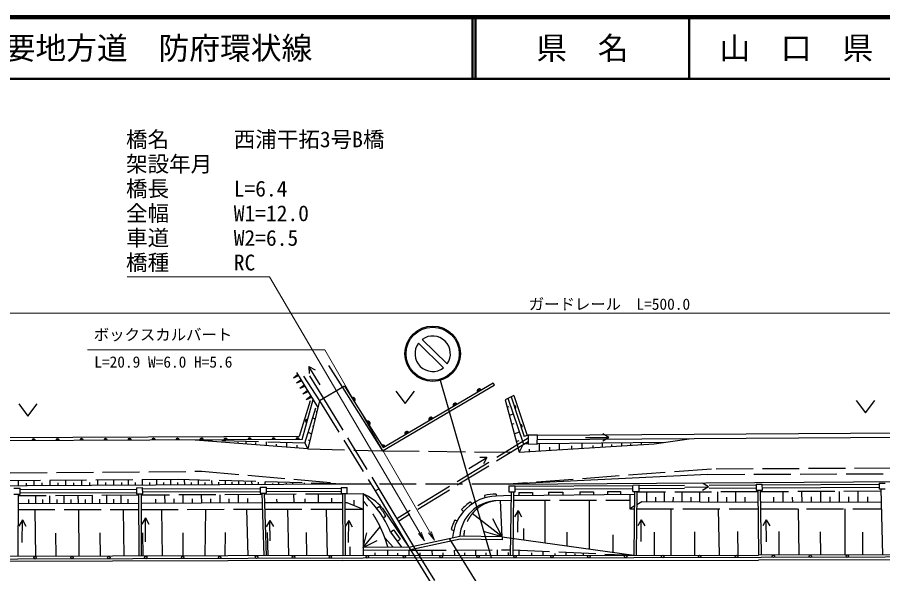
# Model space of a CAD drawing. Units: millimetres, scale not verified. Extents: x 40000 to 680000, y 20000 to 380000.
# Drawn here: x 223791 to 364424, y 289654 to 380000 of the extents above; entities that cross this region are included whole.
import ezdxf
from ezdxf.enums import TextEntityAlignment as Align

# ---------------------------------------------------------------- set-up
doc = ezdxf.new("R2010")
doc.units = ezdxf.units.MM
doc.header["$LTSCALE"] = 1000
doc.linetypes.add('DASHED', pattern=[7.5, 6, -1.5])
for name, color, linetype, lineweight in [('M-BGD', 7, 'Continuous', 25), ('M-BGD-EXST', 7, 'Continuous', 25), ('M-STR-HTXT', 7, 'Continuous', 13), ('M-STR-STR1', 1, 'Continuous', 25), ('M-STR-STRC', 7, 'Continuous', 25), ('M-TTL', 2, 'Continuous', 140), ('M-TTL-LINE', 7, 'Continuous', 50)]:
    doc.layers.add(name, color=color, linetype=linetype, lineweight=lineweight)
doc.layers.add('M-TTL-TXT', color=7, linetype='Continuous')
doc.styles.add('ＭＳ ゴシック', font='')
doc.styles.get('ＭＳ ゴシック').set_extended_font_data('MS Gothic')

# ---------------------------------------------------------------- blocks, each defined once
blk = doc.blocks.new('open_arrow')
at = {"color": 0, "linetype": 'Continuous', "lineweight": -2}
blk.add_lwpolyline([(7.5, 1.25), (0, 0), (7.5, -1.25)], dxfattribs=at)

msp = doc.modelspace()

# ---------------------------------------------------------------- linework, layer by layer
at = {"layer": 'M-BGD', "linetype": 'DASHED'}
for p, q in [((274379, 323460), (276618, 319909)), ((273531, 318082), (282561, 303435)), ((270496, 310870), (272425, 317022)), ((272912, 317715), (281955, 303084)), ((270496, 310870), (252671, 311361)), ((306811, 311633), (285462, 298582)), ((306804, 311042), (285719, 298153)), ((336577, 306630), (303635, 304177)), ((485863, 307375), (336577, 306630)), ((162656, 305534), (253793, 306284)), ((253793, 306284), (277564, 304203)), ((335994, 305777), (478202, 306327)), ((250051, 304934), (123129, 304094)), ((277564, 304203), (250051, 304934)), ((303635, 304177), (277564, 304203)), ((243504, 302398), (223911, 302286)), ((263533, 302512), (243904, 302400)), ((276631, 302587), (263933, 302514)), ((279990, 302606), (277031, 302589)), ((344128, 302942), (324486, 302877)), ((364120, 303040), (344528, 302944)), ((301529, 301510), (304008, 301575)), ((304408, 301576), (323335, 301596)), ((223907, 300064), (243513, 300087)), ((243913, 300087), (263607, 300110)), ((264007, 300110), (276642, 300125)), ((277042, 300125), (279997, 300129)), ((323311, 300184), (324053, 300185)), ((324453, 300185), (344163, 300192)), ((344563, 300192), (364191, 300199)), ((287467, 293458), (303908, 293522)), ((288415, 293664), (298935, 276630)), ((304308, 293514), (323959, 292640))]:
    msp.add_line(p, q, dxfattribs=at)
at = {"layer": 'M-BGD'}
for p, q in [((269146, 322307), (272649, 316660)), ((269334, 321917), (268690, 321413)), ((269381, 321842), (268690, 321413)), ((269428, 321766), (268690, 321413)), ((269848, 321087), (269183, 320567)), ((269896, 321009), (269183, 320567)), ((269944, 320931), (269183, 320567)), ((269334, 321917), (269428, 321766)), ((269848, 321087), (269944, 320931)), ((270303, 321709), (272912, 317715)), ((271259, 321768), (273531, 318082)), ((270375, 320234), (269691, 319698)), ((270425, 320153), (269691, 319698)), ((270475, 320073), (269691, 319698)), ((270918, 319356), (270213, 318804)), ((270970, 319273), (270213, 318804)), ((270375, 320234), (270475, 320073)), ((270918, 319356), (271021, 319190)), ((276962, 320113), (272912, 317715)), ((276618, 319909), (283115, 309603)), ((276962, 320113), (283247, 310144)), ((283115, 309603), (301311, 320278)), ((283247, 310144), (301109, 320623)), ((301109, 320623), (301311, 320278)), ((270107, 311433), (271860, 317933)), ((271021, 319190), (270213, 318804)), ((271476, 318454), (270749, 317884)), ((271529, 318368), (270749, 317884)), ((271582, 318283), (270749, 317884)), ((271476, 318454), (271582, 318283)), ((304487, 318575), (303094, 317867)), ((303094, 317867), (305344, 309378)), ((306063, 310775), (303580, 318114)), ((304036, 318346), (306152, 311921)), ((304487, 318575), (306627, 312078)), ((271402, 317736), (269590, 311931)), ((272912, 317715), (270978, 309944)), ((303403, 316700), (303728, 316820)), ((272328, 316000), (272470, 315938)), ((303754, 315378), (304422, 315624)), ((271750, 313647), (271885, 313588)), ((271786, 314985), (272188, 314808)), ((304144, 313906), (304526, 314047)), ((271046, 312625), (271586, 312387)), ((304551, 312373), (305415, 312690)), ((485666, 312526), (308308, 311389)), ((485662, 313226), (308317, 312089)), ((269590, 311931), (203329, 311658)), ((270107, 311433), (203334, 311158)), ((270978, 309944), (252671, 311361)), ((259623, 310989), (259625, 310823)), ((260910, 311134), (260913, 310723)), ((262516, 310931), (262519, 310599)), ((264238, 311043), (264242, 310466)), ((267536, 310952), (267542, 310210)), ((270496, 310870), (270978, 309944)), ((271075, 311410), (271316, 311304)), ((304880, 311130), (305325, 311293)), ((306627, 312078), (306152, 311921)), ((306817, 312079), (306627, 312078)), ((306818, 312164), (306799, 310664)), ((308318, 312145), (306818, 312164)), ((308299, 310645), (308318, 312145)), ((308301, 310796), (329010, 310993)), ((308581, 310799), (308595, 309582)), ((311859, 310830), (311870, 309787)), ((315531, 310865), (315540, 310017)), ((318845, 310896), (318853, 310225)), ((321960, 310926), (321951, 310419)), ((325172, 310957), (325166, 310620)), ((327310, 310755), (332958, 311547)), ((265843, 310700), (265846, 310342)), ((269228, 310526), (269231, 310080)), ((306063, 310775), (305344, 309378)), ((305344, 309378), (327310, 310755)), ((306063, 310775), (306801, 310782)), ((308299, 310645), (306799, 310664)), ((306960, 309897), (306965, 309480)), ((310252, 310196), (310258, 309686)), ((313863, 310416), (313869, 309912)), ((317335, 310495), (317339, 310130)), ((320347, 310635), (320342, 310318)), ((323440, 310755), (323435, 310512)), ((335994, 305777), (303635, 304177)), ((303635, 304177), (503815, 305557)), ((223995, 303921), (223991, 304761)), ((225272, 303928), (225270, 304374)), ((226551, 303935), (226547, 304778)), ((227834, 303942), (227832, 304390)), ((229117, 303948), (229114, 304795)), ((230406, 303955), (230404, 304406)), ((231695, 303962), (231691, 304812)), ((232989, 303969), (232987, 304422)), ((234283, 303976), (234280, 304829)), ((235583, 303982), (235581, 304439)), ((236883, 303989), (236879, 304847)), ((238188, 303996), (238186, 304455)), ((239493, 304003), (239489, 304864)), ((240803, 304010), (240801, 304472)), ((241872, 304061), (241867, 304880)), ((242995, 304021), (242992, 304477)), ((244157, 304028), (244152, 304895)), ((245308, 304034), (245306, 304479)), ((246458, 304040), (246453, 304910)), ((247598, 304046), (247596, 304481)), ((248737, 304052), (248732, 304925)), ((249865, 304058), (249862, 304483)), ((250992, 304064), (250987, 304909)), ((252109, 304069), (252106, 304485)), ((253225, 304075), (253220, 304850)), ((254330, 304081), (254328, 304487)), ((255434, 304087), (255430, 304791)), ((256529, 304093), (256526, 304489)), ((257622, 304098), (257618, 304733)), ((258705, 304104), (258703, 304490)), ((259787, 304110), (259784, 304675)), ((260859, 304115), (260857, 304492)), ((261931, 304121), (261928, 304618)), ((262992, 304127), (262990, 304494)), ((264093, 304132), (264090, 304561)), ((265334, 304139), (265333, 304275)), ((266308, 304144), (266306, 304502)), ((267524, 304150), (267522, 304326)), ((268587, 304156), (268586, 304442)), ((269558, 304161), (269558, 304264)), ((270466, 304166), (270465, 304392)), ((271761, 304173), (271760, 304277)), ((272798, 304178), (272797, 304330)), ((303671, 303923), (304671, 303929)), ((303671, 303923), (303677, 302923)), ((304677, 302929), (304671, 303929)), ((323834, 303926), (304672, 303814)), ((324834, 304001), (323834, 303995)), ((323840, 302995), (323834, 303995)), ((324840, 303001), (324834, 304001)), ((332242, 303975), (324834, 303932)), ((343863, 304043), (336217, 303998)), ((343862, 304191), (344862, 304197)), ((343862, 304191), (343868, 303191)), ((344868, 303197), (344862, 304197)), ((363848, 304160), (344863, 304049)), ((363846, 304368), (364846, 304374)), ((363846, 304368), (363852, 303368)), ((223244, 303541), (224244, 303546)), ((223250, 302541), (224250, 302546)), ((223911, 302544), (223893, 292427)), ((224250, 302546), (224244, 303546)), ((224245, 303297), (243163, 303362)), ((224248, 302797), (243166, 302862)), ((238337, 301098), (238333, 302368)), ((240659, 301107), (240654, 302381)), ((243161, 303619), (244161, 303625)), ((243161, 303619), (243167, 302619)), ((243167, 302619), (244167, 302625)), ((243504, 302621), (243541, 292487)), ((243904, 302624), (243941, 292488)), ((244167, 302625), (244161, 303625)), ((244162, 303418), (263269, 303498)), ((244165, 302918), (263272, 302998)), ((247794, 301132), (247789, 302422)), ((250769, 301142), (250764, 302439)), ((253751, 301153), (253746, 302456)), ((256739, 301164), (256734, 302473)), ((259733, 301174), (259728, 302490)), ((263268, 303701), (264268, 303707)), ((263268, 303701), (263273, 302701)), ((263273, 302701), (264273, 302707)), ((263527, 302702), (263841, 292549)), ((263927, 302705), (264241, 292550)), ((264273, 302707), (264268, 303707)), ((264269, 303502), (276404, 303552)), ((264272, 303002), (276407, 303052)), ((268681, 302541), (268703, 301206)), ((272673, 302564), (272695, 301220)), ((276403, 303662), (277403, 303668)), ((276403, 303662), (276409, 302662)), ((276409, 302662), (277409, 302668)), ((276631, 302664), (276674, 292588)), ((277031, 302666), (277074, 292588)), ((277409, 302668), (277403, 303668)), ((279990, 302606), (280018, 292592)), ((281955, 303084), (282561, 303435)), ((281955, 303084), (287412, 293957)), ((301594, 302584), (301616, 302228)), ((303677, 302923), (304677, 302929)), ((304025, 302925), (303897, 292618)), ((304425, 302928), (304297, 292618)), ((304418, 302375), (324083, 302579)), ((323837, 303426), (304675, 303314)), ((305313, 302834), (307499, 302856)), ((305313, 302834), (305316, 302384)), ((307499, 302856), (307501, 302407)), ((310131, 302884), (312466, 302908)), ((310131, 302884), (310133, 302434)), ((312466, 302908), (312469, 302458)), ((315189, 302936), (317432, 302959)), ((315189, 302936), (315191, 302487)), ((317432, 302959), (317435, 302510)), ((319710, 302983), (321804, 303004)), ((319710, 302983), (319712, 302533)), ((321804, 303004), (321806, 302555)), ((323351, 302571), (323311, 300184)), ((323840, 302995), (324840, 303001)), ((324088, 302996), (323959, 292640)), ((324488, 302998), (324359, 292622)), ((332242, 303475), (324837, 303432)), ((326099, 301290), (326106, 302904)), ((328961, 301278), (328968, 302892)), ((331834, 301266), (331841, 302902)), ((334727, 301253), (334734, 302911)), ((343866, 303543), (336217, 303498)), ((337641, 301241), (337649, 302921)), ((340576, 301228), (340584, 302931)), ((343868, 303191), (344868, 303197)), ((344125, 303192), (344258, 292673)), ((344525, 303195), (344658, 292673)), ((363851, 303660), (344866, 303549)), ((348275, 301222), (348270, 302962)), ((351314, 301232), (351308, 302977)), ((354357, 301242), (354351, 302992)), ((357405, 301252), (357399, 303007)), ((360458, 301262), (360453, 303022)), ((364852, 303374), (363852, 303368)), ((364112, 303370), (364376, 292718)), ((223908, 301047), (243509, 301117)), ((225659, 301053), (225657, 301675)), ((226805, 301057), (226800, 302302)), ((227953, 301061), (227951, 301685)), ((229101, 301065), (229097, 302315)), ((230252, 301070), (230250, 301696)), ((231403, 301074), (231399, 302329)), ((232556, 301078), (232554, 301706)), ((233710, 301082), (233705, 302342)), ((234865, 301086), (234863, 301717)), ((236021, 301090), (236017, 302355)), ((237179, 301094), (237177, 301728)), ((239498, 301102), (239496, 301739)), ((241822, 301111), (241820, 301749)), ((243909, 301118), (263574, 301188)), ((246309, 301127), (246307, 301770)), ((249281, 301137), (249279, 301784)), ((252260, 301148), (252257, 301798)), ((255244, 301158), (255242, 301812)), ((258236, 301169), (258233, 301825)), ((261233, 301180), (261231, 301839)), ((263974, 301189), (276637, 301234)), ((265937, 301760), (265946, 301196)), ((270502, 301820), (270513, 301213)), ((274828, 301941), (274840, 301228)), ((277037, 301236), (277334, 301237)), ((277334, 301237), (279997, 300129)), ((278465, 301583), (278455, 300771)), ((297437, 301315), (297640, 300954)), ((299700, 302336), (299795, 301963)), ((304017, 302354), (301616, 302228)), ((302572, 295647), (302320, 301531)), ((309515, 301581), (309515, 294671)), ((316697, 301589), (316697, 293661)), ((325308, 301294), (324461, 300823)), ((344150, 301213), (325308, 301294)), ((327535, 301284), (327538, 302089)), ((330397, 301272), (330401, 302087)), ((333280, 301259), (333284, 302085)), ((336184, 301247), (336187, 302083)), ((339108, 301235), (339112, 302081)), ((342054, 301222), (342058, 302079)), ((364164, 301274), (344550, 301210)), ((346759, 301217), (346756, 302086)), ((349794, 301227), (349792, 302098)), ((352835, 301237), (352832, 302111)), ((355881, 301247), (355878, 302123)), ((358932, 301257), (358929, 302136)), ((361988, 301267), (361985, 302148)), ((226775, 292436), (226688, 300067)), ((233824, 292458), (233783, 300076)), ((241156, 292480), (241048, 300084)), ((247365, 292499), (247257, 300091)), ((254321, 292520), (254419, 300099)), ((261058, 300107), (261230, 292541)), ((267903, 292561), (267743, 300115)), ((273969, 300122), (274140, 292580)), ((282177, 300298), (282596, 300581)), ((283057, 300362), (287412, 293957)), ((295995, 300058), (296292, 299750)), ((324058, 300599), (323311, 300184)), ((330069, 292655), (330036, 300187)), ((337909, 292665), (337759, 300190)), ((350848, 292687), (350740, 300194)), ((358329, 292704), (358314, 300197)), ((283253, 298743), (283655, 299016)), ((294887, 298417), (295265, 298211)), ((302572, 295647), (297718, 299401)), ((302572, 295647), (301058, 298536)), ((280014, 293901), (282777, 297237)), ((284449, 296381), (284927, 296753)), ((284927, 296753), (286010, 295281)), ((294305, 296810), (294705, 296650)), ((306059, 296999), (306059, 295157)), ((230082, 292446), (230039, 296210)), ((237297, 292468), (237277, 296290)), ((244261, 292489), (244206, 296308)), ((250748, 292509), (250726, 296264)), ((257594, 292530), (257643, 296331)), ((264553, 292551), (264458, 296331)), ((270857, 292570), (270777, 296363)), ((280014, 293901), (280589, 296262)), ((283551, 295394), (284895, 293938)), ((284449, 296381), (286238, 293948)), ((293972, 295388), (295694, 295764)), ((302572, 295647), (295694, 295764)), ((302572, 295647), (299562, 296501)), ((302572, 295647), (302563, 295147)), ((302572, 295647), (323959, 292640)), ((313106, 296416), (313106, 294166)), ((320558, 295967), (320558, 293118)), ((327365, 292651), (327348, 296402)), ((333906, 292660), (333873, 296427)), ((340936, 292668), (340860, 296492)), ((347624, 292680), (347589, 296506)), ((354344, 292695), (354290, 296449)), ((361193, 292710), (361186, 296408)), ((277842, 294010), (277842, 292589)), ((280014, 293901), (282294, 295035)), ((287412, 293957), (280014, 293901)), ((285529, 294912), (286010, 295281)), ((295744, 295263), (287467, 293458)), ((302563, 295147), (295744, 295263)), ((276674, 292588), (67536, 291952)), ((276674, 292588), (344258, 292673)), ((287467, 293458), (280015, 293401)), ((281945, 292594), (281965, 293012)), ((284017, 292597), (284017, 293431)), ((285649, 292599), (285649, 293010)), ((287480, 292601), (287464, 293458)), ((289271, 292604), (289263, 293030)), ((291256, 292606), (291222, 293472)), ((292994, 292608), (292976, 293064)), ((294914, 292611), (294843, 293486)), ((296536, 292613), (296502, 293036)), ((298312, 292615), (298330, 293462)), ((299978, 292617), (299988, 293063)), ((301840, 292619), (301836, 293514)), ((303589, 292622), (303587, 293083)), ((305338, 292624), (305334, 293468)), ((307383, 292626), (307384, 293026)), ((309224, 292629), (309225, 293295)), ((311206, 292631), (311195, 292911)), ((312990, 292633), (312970, 293129)), ((314459, 292635), (314460, 292853)), ((315781, 292637), (315784, 293004)), ((385034, 292764), (344258, 292673)), ((276677, 291788), (67549, 291152)), ((276675, 291788), (344259, 291873)), ((385035, 291964), (344259, 291873))]:
    msp.add_line(p, q, dxfattribs=at)
at = {"layer": 'M-BGD', "linetype": 'DASHED'}
msp.add_lwpolyline([(270978, 309944), (283115, 309603), (305344, 309378)], dxfattribs=at)
at = {"layer": 'M-BGD'}
for points in [[(277564, 304203), (162765, 303599), (67359, 302921)], [(282561, 303435), (288008, 294324), (288415, 293664)], [(571780, 291062), (565104, 291352), (539291, 292076), (529800, 292188), (520306, 292300), (485789, 292378), (465647, 292375), (404993, 292367), (385035, 292364), (344658, 292273), (323960, 292240), (280018, 292192), (223894, 292027), (183645, 291905), (143378, 291783), (102979, 291660), (67537, 291552)]]:
    msp.add_lwpolyline(points, dxfattribs=at)
for centre in [(256671, 292323), (262671, 292341), (268671, 292358), (274671, 292376), (280671, 292392), (286671, 292399), (292671, 292406), (298671, 292412), (304671, 292419), (310671, 292426), (316671, 292432), (322671, 292439), (328671, 292448), (334671, 292457), (340671, 292467), (346671, 292478), (352671, 292491), (358671, 292505), (226671, 292236), (232671, 292253), (238671, 292271), (244671, 292288), (250671, 292306)]:
    msp.add_circle(centre, 200, dxfattribs=at)
for centre, radius, start, end in [((298869, 319309), 350, 30.39782, 210.39782), ((298869, 319309), 175, 30.39782, 210.39782), ((278347, 317916), 350, 302.23062, 122.23062), ((278347, 317916), 175, 302.23062, 122.23062), ((294945, 317007), 350, 30.39782, 210.39782), ((294945, 317007), 175, 30.39782, 210.39782), ((304585, 316677), 250, 288.22885, 108.22885), ((304585, 316677), 125, 288.22885, 108.22885), ((291020, 314704), 350, 30.39782, 210.39782), ((270922, 314454), 300, 74.9149, 254.9149), ((270922, 314454), 150, 74.9149, 254.9149), ((280773, 314067), 350, 302.23062, 122.23062), ((280773, 314067), 175, 302.23062, 122.23062), ((291020, 314704), 175, 30.39782, 210.39782), ((305602, 313590), 250, 288.22885, 108.22885), ((305602, 313590), 125, 288.22885, 108.22885), ((287096, 312402), 350, 30.39782, 210.39782), ((287096, 312402), 175, 30.39782, 210.39782), ((226437, 311253), 300, 0.23555, 180.23555), ((226437, 311253), 150, 0.23555, 180.23555), ((230337, 311269), 300, 0.23555, 180.23555), ((230337, 311269), 150, 0.23555, 180.23555), ((234237, 311286), 300, 0.23555, 180.23555), ((234237, 311286), 150, 0.23555, 180.23555), ((238137, 311302), 300, 0.23555, 180.23555), ((238137, 311302), 150, 0.23555, 180.23555), ((242036, 311318), 300, 0.23555, 180.23555), ((242036, 311318), 150, 0.23555, 180.23555), ((245936, 311334), 300, 0.23555, 180.23555), ((245936, 311334), 150, 0.23555, 180.23555), ((249836, 311350), 300, 0.23555, 180.23555), ((249836, 311350), 150, 0.23555, 180.23555), ((253736, 311366), 300, 0.23555, 180.23555), ((253736, 311366), 150, 0.23555, 180.23555), ((257636, 311382), 300, 0.23555, 180.23555), ((257636, 311382), 150, 0.23555, 180.23555), ((261536, 311398), 300, 0.23555, 180.23555), ((261536, 311398), 150, 0.23555, 180.23555), ((265436, 311414), 300, 0.23555, 180.23555), ((265436, 311414), 150, 0.23555, 180.23555), ((269336, 311430), 300, 0.23555, 180.23555), ((269336, 311430), 150, 0.23555, 180.23555), ((283200, 310218), 350, 15.87537, 122.23062), ((283200, 310218), 175, 0.29728, 122.23062), ((269091, 290089), 16597, 22.27947, 48.95208), ((276833, 295074), 8167, 40.35748, 67.26154), ((301616, 295069), 7516, 90.16415, 104.76897), ((301738, 295006), 7222, 90.96901, 175.9945), ((301934, 295263), 6260, 93.7075, 175.40421), ((301616, 295069), 7516, 123.78295, 138.39996), ((269404, 290509), 16597, 30.83629, 37.36151), ((301616, 295069), 7516, 153.53972, 166.60031)]:
    msp.add_arc(centre, radius, start, end, dxfattribs=at)
at = {"layer": 'M-BGD', "linetype": 'DASHED'}
for centre, radius, start, end in [((265101, 288729), 19617, 15.37868, 40.61162), ((302311, 295598), 5963, 97.53036, 177.83226)]:
    msp.add_arc(centre, radius, start, end, dxfattribs=at)
at = {"layer": 'M-BGD-EXST'}
for p, q in [((272998, 320313), (271175, 323318)), ((271175, 323318), (272188, 322762)), ((271175, 323318), (271200, 322164)), ((285321, 319272), (286821, 317272)), ((286821, 317272), (288321, 319272)), ((224027, 317254), (225527, 315254)), ((225527, 315254), (227027, 317254)), ((360124, 317781), (361624, 315781)), ((361624, 315781), (363124, 317781)), ((319928, 311765), (318928, 312342)), ((316128, 311765), (319928, 311765)), ((319928, 311765), (318928, 311187)), ((297180, 306715), (300095, 308537)), ((300095, 308537), (298941, 308497)), ((300095, 308537), (299553, 307518)), ((336135, 303764), (335127, 304325)), ((332281, 303704), (336135, 303764)), ((336135, 303764), (335145, 303171)), ((305196, 299896), (304597, 298909)), ((305118, 296383), (305196, 299896)), ((305196, 299896), (305751, 298884)), ((224616, 298387), (224024, 297395)), ((224564, 294691), (224616, 298387)), ((224616, 298387), (225179, 297379)), ((244605, 298699), (244027, 297699)), ((244605, 294847), (244605, 298699)), ((244605, 298699), (245182, 297699)), ((264802, 298283), (264257, 297265)), ((264906, 295003), (264802, 298283)), ((264802, 298283), (265411, 297301)), ((277660, 298283), (277068, 297291)), ((277607, 294743), (277660, 298283)), ((277660, 298283), (278222, 297274)), ((325185, 298413), (324608, 297413)), ((325185, 294899), (325185, 298413)), ((325185, 298413), (325763, 297413)), ((345487, 298413), (344931, 297400)), ((345565, 294821), (345487, 298413)), ((345487, 298413), (346086, 297425))]:
    msp.add_line(p, q, dxfattribs=at)
at = {"layer": 'M-STR-HTXT'}
msp.add_line((554442, 331960), (66890, 331960), dxfattribs=at)
for points in [[(289984, 294998), (264788, 337868), (241628, 337868)], [(291591, 295096), (273753, 325993), (235222, 325993)]]:
    msp.add_lwpolyline(points, dxfattribs=at)
at = {"layer": 'M-STR-STR1'}
for p, q in [((287412, 293957), (293972, 295388)), ((293972, 295388), (304847, 277924)), ((287412, 293957), (298210, 276472))]:
    msp.add_line(p, q, dxfattribs=at)
at = {"layer": 'M-STR-STRC'}
for p, q in [((289607, 327706), (293653, 323720)), ((288999, 327113), (293069, 323104)), ((300865, 292215), (292541, 321048))]:
    msp.add_line(p, q, dxfattribs=at)
for radius in [4500, 4320]:
    msp.add_circle((291293, 325371), radius, dxfattribs=at)
for start, end in [(325.01478, 125.8468), (142.79212, 308.06946)]:
    msp.add_arc((291293, 325371), 2880, start, end, dxfattribs=at)
at = {"layer": 'M-TTL'}
msp.add_line((680000, 380000), (40000, 380000), dxfattribs=at)
at = {"layer": 'M-TTL-LINE'}
for p, q in [((297750, 380000), (297750, 370000)), ((298250, 380000), (298250, 370000)), ((333000, 380000), (333000, 370000)), ((40000, 370000), (680000, 370000))]:
    msp.add_line(p, q, dxfattribs=at)

# ---------------------------------------------------------------- block references
at = {"layer": 'M-STR-HTXT', "xscale": 200, "yscale": 200}
for p, rotation in [((289984, 294998), 120.4), ((291591, 295096), 120)]:
    msp.add_blockref('open_arrow', p, dxfattribs=dict(at, rotation=rotation))

# ---------------------------------------------------------------- texts
at = {"layer": 'M-STR-HTXT', "style": 'ＭＳ ゴシック'}
for s, height, p in [('橋名\u3000\u3000\u3000西浦干拓3号B橋', 2566, (241462, 361463)), ('架設年月\u3000', 2566, (241462, 357463)), ('橋長\u3000\u3000\u3000L=6.4', 2566, (241462, 353463)), ('全幅\u3000\u3000\u3000W1=12.0', 2566, (241462, 349463)), ('車道\u3000\u3000\u3000W2=6.5', 2566, (241462, 345463)), ('橋種\u3000\u3000\u3000RC', 2566, (241462, 341463)), ('L=20.9 W=6.0 H=5.6', 1833, (236298, 324949))]:
    msp.add_text(s, height=height, dxfattribs=at).set_placement(p, align=Align.TOP_LEFT)
msp.add_text('ガードレール\u3000L=500.0', height=1833, dxfattribs=at).set_placement((320018, 331960), align=Align.BOTTOM_CENTER)
msp.add_text('ボックスカルバート', height=1833, dxfattribs=at).set_placement((258722, 326993), align=Align.BOTTOM_RIGHT)
at = {"layer": 'M-TTL-TXT', "style": 'ＭＳ ゴシック'}
msp.add_text('主要地方道\u3000防府環状線', height=3666, dxfattribs=at).set_placement((216734, 375000), align=Align.MIDDLE_LEFT)
for s, p in [('県\u3000名', (315625, 375000)), ('山\u3000口\u3000県', (350375, 375000))]:
    msp.add_text(s, height=3666, dxfattribs=at).set_placement(p, align=Align.MIDDLE_CENTER)

doc.saveas('drawing.dxf')
